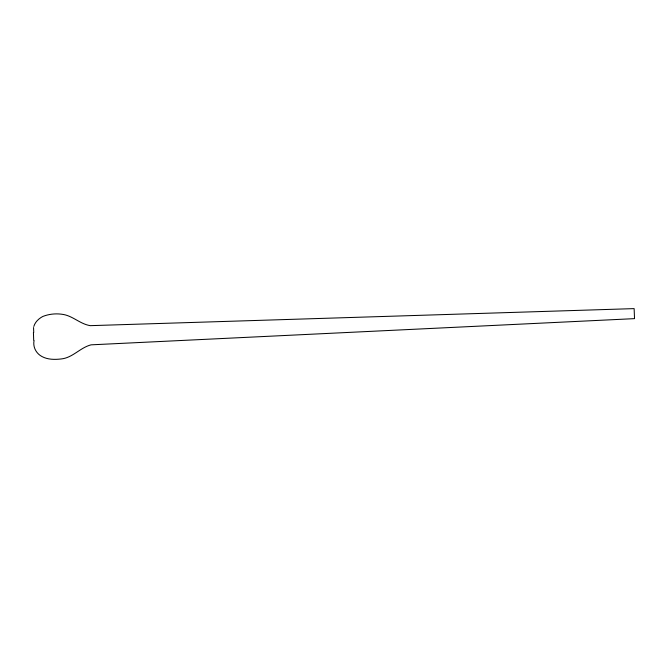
<?xml version="1.0" encoding="UTF-8"?>
<svg xmlns="http://www.w3.org/2000/svg" width="668" height="668" viewBox="0 0 668 668"><rect width="100%" height="100%" fill="white"/><g stroke="black" fill="none" stroke-linecap="round" stroke-linejoin="round"><path stroke-width="1" d="M33.809 326.46C35.128 321.993 38.761 318.594 42.785 316.473C49.315 313.893 56.529 313.259 63.427 314.486C73.246 316.273 80.302 324.089 90.305 325.658L634.132 308.616L634.525 318.636L91.073 344.838C80.043 347.669 72.687 357.856 61.055 358.975C54.692 359.685 47.72 359.676 41.959 356.537C36.206 353.514 32.715 347.068 34.06 340.496M33.684 340.104L33.425 332.539M33.542 327.537L33.742 332.522"/></g></svg>
